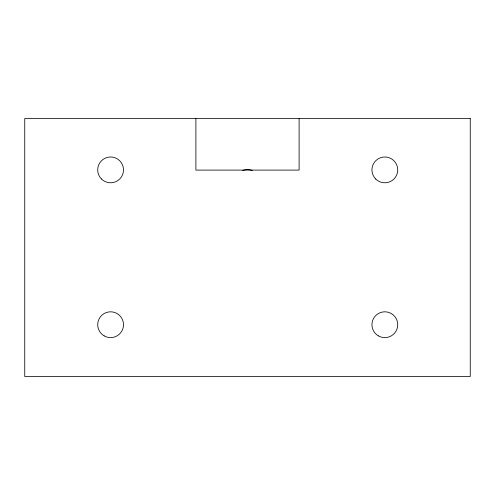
<?xml version="1.0" encoding="UTF-8"?>
<svg xmlns="http://www.w3.org/2000/svg" width="495" height="495" viewBox="0 0 495 495"><rect width="100%" height="100%" fill="white"/><g stroke="black" fill="none" stroke-linecap="round" stroke-linejoin="round"><path stroke-width="0.74" d="M299.104 118.491L299.104 170.094L195.896 170.094L195.896 118.491M242.692 170.466A13.415 13.415 0 0 1 252.308 170.466M470.25 118.491L24.75 118.491L24.75 376.509L470.25 376.509L470.25 118.491M104.154 335.876A12.901 12.901 0 0 0 123.502 324.701A12.901 12.901 0 0 0 104.154 313.533A12.901 12.901 0 0 0 104.154 335.876M101.481 179.011A12.901 12.901 0 0 0 123.063 173.225A12.901 12.901 0 0 0 107.26 157.429A12.901 12.901 0 0 0 101.481 179.011M375.711 179.011A12.901 12.901 0 0 0 397.299 173.225A12.901 12.901 0 0 0 381.496 157.429A12.901 12.901 0 0 0 375.711 179.011M378.384 335.876A12.901 12.901 0 0 0 397.739 324.701A12.901 12.901 0 0 0 378.384 313.533A12.901 12.901 0 0 0 378.384 335.876"/></g></svg>
